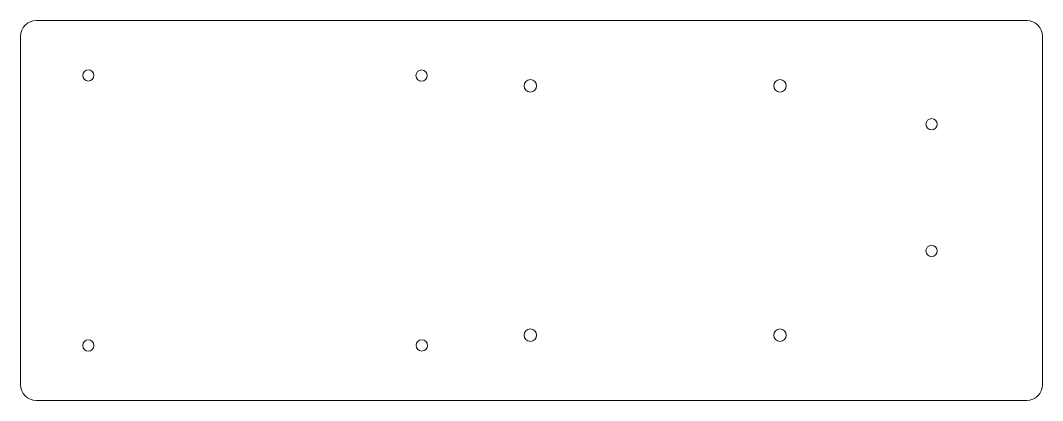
# Model space of a CAD drawing. Header units: inches. Extents: x 0 to 8.06, y 0 to 3.
import ezdxf

# ---------------------------------------------------------------- set-up
doc = ezdxf.new("R2010")
doc.units = ezdxf.units.IN
doc.header["$MEASUREMENT"] = 0

msp = doc.modelspace()

# ---------------------------------------------------------------- linework, layer by layer
at = {"color": 1, "linetype": 'Continuous', "lineweight": 5}
for p, q in [((7.9382, 3), (0.125, 3)), ((0, 2.875), (0, 0.125)), ((8.0632, 0.125), (8.0632, 2.875)), ((0.125, 0), (7.9382, 0))]:
    msp.add_line(p, q, dxfattribs=at)
for centre, radius in [((0.5355, 2.5665), 0.0445), ((3.1645, 2.5645), 0.0445), ((4.0229, 2.4843), 0.0492), ((5.9914, 2.4843), 0.0492), ((7.1882, 2.1811), 0.0445), ((7.1882, 1.1811), 0.0445), ((4.0229, 0.5157), 0.0492), ((5.9914, 0.5157), 0.0492), ((0.5355, 0.4345), 0.0445), ((3.1665, 0.4355), 0.0445)]:
    msp.add_circle(centre, radius, dxfattribs=at)
for centre, start, end in [((0.125, 2.875), 90, 180), ((7.9382, 2.875), 0, 90), ((0.125, 0.125), 180, 270), ((7.9382, 0.125), 270, 0)]:
    msp.add_arc(centre, 0.125, start, end, dxfattribs=at)

doc.saveas('drawing.dxf')
